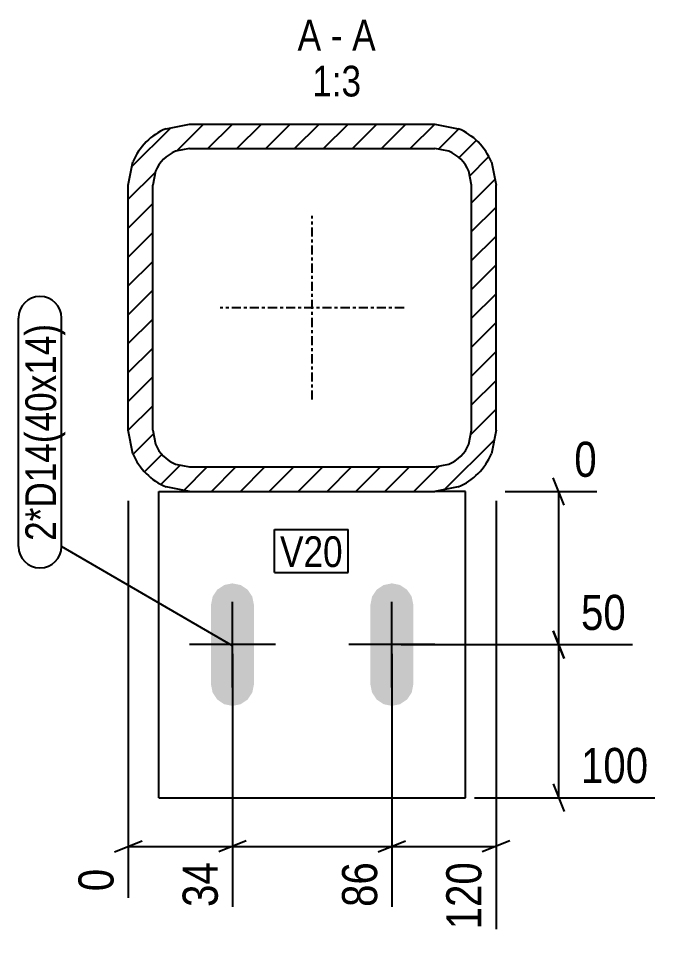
# Model space of a CAD drawing. Header units: millimetres. Extents: x 7 to 31723, y 5 to 663.
# Drawn here: x 7.2 to 215.1, y 4.8 to 304.7 of the extents above; entities that cross this region are included whole.
import ezdxf

# ---------------------------------------------------------------- set-up
doc = ezdxf.new("R2010")
doc.units = ezdxf.units.MM
doc.linetypes.add('DXK_LINE_DOT2', pattern=[3.9198, 1.9599, -1.9599])
doc.linetypes.add('DXK_LINE_DOT3', pattern=[5.9187, 2.979, -0.9799, 0.9799, -0.9799])
for name, color, linetype in [('MÅLSÆTNING', 7, 'Continuous'), ('STÅL', 7, 'Continuous'), ('TEKST', 7, 'Continuous')]:
    doc.layers.add(name, color=color, linetype=linetype)
doc.styles.add('Arial Narrow', font='ARIALN.TTF', dxfattribs={"height": 0.2})

msp = doc.modelspace()

# ---------------------------------------------------------------- hatches: boundary and pattern name
at = {"layer": 'STÅL', "linetype": 'Continuous'}
h = msp.add_hatch(dxfattribs=at)
h.set_pattern_fill('', scale=2.1, style=0, pattern_type=0)
h.set_pattern_definition([(45, (43.043, 170.157), (-4.71463, 4.71463), [])])
h.paths.add_polyline_path([(43.04, 250.16), (43.04, 170.16), (44.57, 162.5), (48.9, 156.01), (55.39, 151.68), (63.04, 150.16), (143.04, 150.16), (150.7, 151.68), (157.19, 156.01), (161.52, 162.5), (163.04, 170.16), (163.04, 250.16), (161.52, 257.81), (157.19, 264.3), (150.7, 268.63), (143.04, 270.16), (63.04, 270.16), (55.39, 268.63), (48.9, 264.3), (44.57, 257.81)])
h.paths.add_polyline_path([(54.56, 258.64), (58.45, 261.24), (63.04, 262.16), (143.04, 262.16), (147.64, 261.24), (151.53, 258.64), (154.13, 254.75), (155.04, 250.16), (155.04, 170.16), (154.13, 165.56), (151.53, 161.67), (147.64, 159.07), (143.04, 158.16), (63.04, 158.16), (58.45, 159.07), (54.56, 161.67), (51.96, 165.56), (51.04, 170.16), (51.04, 250.16), (51.96, 254.75)])
for points in [[(81.99, 118.11), (79.72, 119.62), (77.04, 120.16), (74.36, 119.62), (72.09, 118.11), (70.58, 115.84), (70.04, 113.16), (70.04, 87.16), (70.58, 84.48), (72.09, 82.21), (74.36, 80.69), (77.04, 80.16), (79.72, 80.69), (81.99, 82.21), (83.51, 84.48), (84.04, 87.16), (84.04, 113.16), (83.51, 115.84)], [(133.99, 118.11), (131.72, 119.62), (129.04, 120.16), (126.36, 119.62), (124.09, 118.11), (122.58, 115.84), (122.04, 113.16), (122.04, 87.16), (122.58, 84.48), (124.09, 82.21), (126.36, 80.69), (129.04, 80.16), (131.72, 80.69), (133.99, 82.21), (135.51, 84.48), (136.04, 87.16), (136.04, 113.16), (135.51, 115.84)]]:
    msp.add_hatch(color=96, dxfattribs=at).paths.add_polyline_path(points)

# ---------------------------------------------------------------- linework, layer by layer
at = {"layer": 'MÅLSÆTNING', "color": 7, "linetype": 'Continuous'}
for p, q in [((185.27, 145.66), (181.67, 154.66)), ((166.04, 150.16), (195.88, 150.16)), ((183.47, 100.16), (183.47, 150.16)), ((43.04, 147.16), (43.04, 17.45)), ((163.04, 147.16), (163.04, 7.2)), ((181.67, 104.66), (185.27, 95.66)), ((185.27, 95.66), (181.67, 104.66)), ((132.04, 100.16), (207.56, 100.16)), ((132.04, 100.16), (207.56, 100.16)), ((183.47, 50.16), (183.47, 100.16)), ((77.04, 97.16), (77.04, 14.51)), ((77.04, 97.16), (77.04, 14.51)), ((129.04, 97.16), (129.04, 14.51)), ((129.04, 97.16), (129.04, 14.51)), ((181.67, 54.66), (185.27, 45.66)), ((156.04, 50.16), (214.87, 50.16)), ((38.54, 32.44), (47.54, 36.04)), ((81.54, 36.04), (72.54, 32.44)), ((81.54, 36.04), (72.54, 32.44)), ((124.54, 32.44), (133.54, 36.04)), ((124.54, 32.44), (133.54, 36.04)), ((167.54, 36.04), (158.54, 32.44)), ((43.04, 34.24), (77.04, 34.24)), ((77.04, 34.24), (129.04, 34.24)), ((129.04, 34.24), (163.04, 34.24))]:
    msp.add_line(p, q, dxfattribs=at)
at = {"layer": 'STÅL', "color": 2, "linetype": 'Continuous'}
for p, q in [((55.39, 268.63), (63.04, 270.16)), ((63.04, 270.16), (143.04, 270.16)), ((143.04, 270.16), (150.7, 268.63)), ((63.04, 262.16), (58.45, 261.24)), ((63.04, 262.16), (143.04, 262.16)), ((147.64, 261.24), (143.04, 262.16)), ((43.04, 250.16), (44.57, 257.81)), ((161.52, 257.81), (163.04, 250.16)), ((51.96, 254.75), (51.04, 250.16)), ((155.04, 250.16), (154.13, 254.75)), ((43.04, 170.16), (43.04, 250.16)), ((51.04, 170.16), (51.04, 250.16)), ((155.04, 170.16), (155.04, 250.16)), ((163.04, 170.16), (163.04, 250.16)), ((44.57, 162.5), (43.04, 170.16)), ((51.04, 170.16), (51.96, 165.56)), ((154.13, 165.56), (155.04, 170.16)), ((163.04, 170.16), (161.52, 162.5)), ((58.45, 159.07), (63.04, 158.16)), ((143.04, 158.16), (147.64, 159.07)), ((63.04, 158.16), (143.04, 158.16)), ((53.04, 150.16), (63.04, 150.16)), ((53.04, 50.16), (53.04, 150.16)), ((63.04, 150.16), (55.39, 151.68)), ((63.04, 150.16), (143.04, 150.16)), ((150.7, 151.68), (143.04, 150.16)), ((153.04, 150.16), (143.04, 150.16)), ((153.04, 50.16), (153.04, 150.16)), ((53.04, 50.16), (153.04, 50.16))]:
    msp.add_line(p, q, dxfattribs=at)
at = {"layer": 'STÅL', "color": 7, "linetype": 'DXK_LINE_DOT3'}
for p, q in [((103.04, 180.16), (103.04, 240.16)), ((133.04, 210.16), (73.04, 210.16))]:
    msp.add_line(p, q, dxfattribs=at)
at = {"layer": 'STÅL', "color": 7, "linetype": 'DXK_LINE_DOT2'}
msp.add_line((63.04, 150.16), (143.04, 150.16), dxfattribs=at)
at = {"layer": 'STÅL', "color": 96, "linetype": 'Continuous'}
for p, q in [((77.04, 86.16), (77.04, 114.16)), ((129.04, 86.16), (129.04, 114.16)), ((91.04, 100.16), (63.04, 100.16)), ((143.04, 100.16), (115.04, 100.16))]:
    msp.add_line(p, q, dxfattribs=at)
at = {"layer": 'STÅL', "color": 2, "linetype": 'Continuous'}
for centre, radius, start, end in [((63.04, 250.16), 20, 112.5, 157.5), ((143.04, 250.16), 20, 22.5, 67.5), ((63.04, 250.16), 12, 112.5, 157.5), ((143.04, 250.16), 12, 22.5, 67.5), ((63.04, 170.16), 12, 202.5, 247.5), ((143.04, 170.16), 12, 292.5, 337.5), ((63.04, 170.16), 20, 202.5, 247.5), ((143.04, 170.16), 20, 292.5, 337.5)]:
    msp.add_arc(centre, radius, start, end, dxfattribs=at)
at = {"layer": 'TEKST', "color": 7, "linetype": 'Continuous'}
for p, q in [((7.2, 132.24), (7.2, 206.81)), ((21.3, 132.24), (21.3, 206.81)), ((90.75, 137.8), (114.82, 137.8)), ((90.75, 123.7), (90.75, 137.8)), ((114.82, 123.7), (114.82, 137.8)), ((77.04, 99.75), (21.3, 132.24)), ((90.75, 123.7), (114.82, 123.7))]:
    msp.add_line(p, q, dxfattribs=at)
for centre, start, end in [((14.25, 206.81), 0, 180), ((14.25, 132.24), 180, 0)]:
    msp.add_arc(centre, 7.05, start, end, dxfattribs=at)

# ---------------------------------------------------------------- wipeouts: each hides what was drawn before it
at = {"color": 0, "linetype": 'Continuous'}
for points, layer in [([(207.78, 102.56), (207.78, 119.36), (188.35, 119.36), (188.35, 102.56)], 'MÅLSÆTNING'), ([(215.09, 52.56), (215.09, 69.36), (188.35, 69.36), (188.35, 52.56)], 'MÅLSÆTNING'), ([(40.64, 29.35), (23.84, 29.35), (23.84, 17.24), (40.64, 17.24)], 'MÅLSÆTNING'), ([(105.97, 294.16), (105.97, 304.66), (98.3, 304.66), (98.3, 294.16)], 'TEKST'), ([(112.95, 294.16), (112.95, 304.66), (109.12, 304.66), (109.12, 294.16)], 'TEKST'), ([(123.77, 294.16), (123.77, 304.66), (116.1, 304.66), (116.1, 294.16)], 'TEKST'), ([(119.04, 279.16), (119.04, 289.66), (103.04, 289.66), (103.04, 279.16)], 'TEKST')]:
    msp.add_wipeout(points, dxfattribs=at).dxf.layer = layer
at = {"color": 0}
for points in [[(19.5, 205.01), (9, 205.01), (9, 134.04), (19.5, 134.04)], [(113.02, 125.5), (113.02, 136), (92.55, 136), (92.55, 125.5)]]:
    msp.add_wipeout(points, dxfattribs=at).dxf.layer = 'TEKST'

# ---------------------------------------------------------------- next in the draw order: texts
at = {"layer": 'MÅLSÆTNING', "color": 3, "linetype": 'Continuous', "style": 'Arial Narrow'}
for s, p in [('50', (190.75, 104.96)), ('100', (190.75, 54.96))]:
    msp.add_text(s, height=11.453, dxfattribs=at).set_placement(p)
msp.add_text('0', height=11.45, rotation=90.0002, dxfattribs=at).set_placement((38.24, 19.64))
at = {"layer": 'TEKST', "color": 3, "linetype": 'Continuous', "style": 'Arial Narrow'}
for s, height, p in [('A', 10.02, (98.3, 294.16)), ('A', 10.02, (116.1, 294.16)), ('-', 10.02, (109.12, 294.16)), ('1:3', 10.021, (103.04, 279.16))]:
    msp.add_text(s, height=height, dxfattribs=at).set_placement(p)

# ---------------------------------------------------------------- next in the draw order: wipeouts: each hides what was drawn before it
at = {"color": 0, "linetype": 'Continuous'}
for points in [[(198.28, 152.56), (198.28, 169.36), (186.17, 169.36), (186.17, 152.56)], [(74.64, 31.54), (57.84, 31.54), (57.84, 12.11), (74.64, 12.11)], [(126.64, 31.54), (109.84, 31.54), (109.84, 12.11), (126.64, 12.11)], [(160.64, 31.54), (143.84, 31.54), (143.84, 4.8), (160.64, 4.8)]]:
    msp.add_wipeout(points, dxfattribs=at).dxf.layer = 'MÅLSÆTNING'
at = {"color": 0}
for points in [[(19.5, 205.01), (9, 205.01), (9, 134.04), (19.5, 134.04)], [(113.02, 125.5), (113.02, 136), (92.55, 136), (92.55, 125.5)]]:
    msp.add_wipeout(points, dxfattribs=at).dxf.layer = 'TEKST'

# ---------------------------------------------------------------- next in the draw order: texts
at = {"layer": 'MÅLSÆTNING', "color": 3, "linetype": 'Continuous', "style": 'Arial Narrow'}
msp.add_text('0', height=11.45, dxfattribs=at).set_placement((188.57, 154.96))
for s, p in [('34', (72.24, 14.51)), ('86', (124.24, 14.51)), ('120', (158.24, 7.2))]:
    msp.add_text(s, height=11.453, rotation=90.0002, dxfattribs=at).set_placement(p)
at = {"layer": 'TEKST', "color": 3, "style": 'Arial Narrow'}
msp.add_text('2*D14(40x14)', height=10.0215, rotation=90.0002, dxfattribs=at).set_placement((19.5, 134.04))
msp.add_text('V20', height=10.021, dxfattribs=at).set_placement((92.55, 125.5))

doc.saveas('drawing.dxf')
